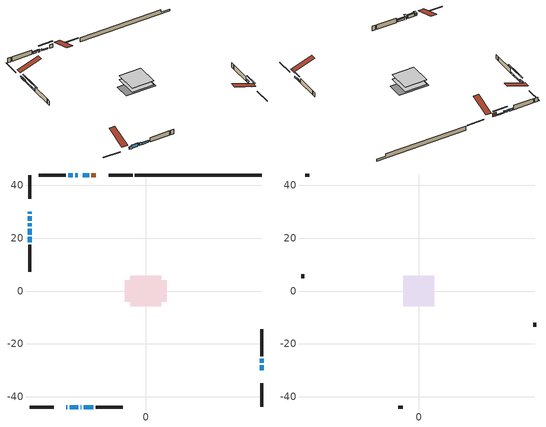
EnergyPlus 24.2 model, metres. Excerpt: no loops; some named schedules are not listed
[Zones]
conditioned space
 floor adiabatic (AdiabaticFloorConstruction): -5.83,-5.83 -5.83,5.83 5.83,5.83 5.83,-5.83 z0.61
 floor foundation (Slab1 construction): -7.87,-4.12 -7.87,4.12 7.87,4.12 7.87,-4.12 z-1.71
 wall outside (RimJoist1 construction): -5,43.89 -13.99,43.89 / -43.89,-43.89 -34.9,-43.89 / -43.89,43.89 -43.89,34.9 / 43.89,-43.89 43.89,-34.9 z0.61:0.91
 wall outside (AdiabaticWallConstruction 1): -18.84,43.89 -20.53,43.89 z0.61:2.64
 wall outside (AdiabaticWallConstruction): -30.05,-43.89 -29.64,-43.89 / -43.89,28.26 -43.89,26.53 / 43.89,-27.19 43.89,-25.66 / -27.53,43.89 -29.26,43.89 z0.61:1.53; -28.71,-43.89 -25.51,-43.89 z0.61:2.24; -43.89,30.05 -43.89,29.18 / -25.74,43.89 -26.61,43.89 z0.61:1.47; 43.89,-30.05 43.89,-28.12 / -43.89,25.6 -43.89,24.48 / -43.89,23.55 -43.89,21.36 / -43.89,20.44 -43.89,18.5 z0.61:1.27; -21.45,43.89 -23.79,43.89 z0.61:1.22; -24.58,-43.89 -24.32,-43.89 / -24.72,43.89 -24.81,43.89 z0.61:1.83; -23.4,-43.89 -19.84,-43.89 z0.61:1.63
 wall outside (Wall1 construction): -30.19,43.89 -40.49,43.89 / -18.91,-43.89 -8.61,-43.89 / -43.89,17.58 -43.89,7.27 / 43.89,-24.73 43.89,-14.43 z0.61:3.05
 wall foundation (FoundationWall1 construction): -4.07,43.89,-1.71 -4.07,43.89,0.61 39.09,43.89,0.61 39.09,43.89,-0.67 43.89,43.89,-0.67 43.89,43.89,-1.71
 window (WindowConstruction 7): -30.05,-43.89 -29.64,-43.89 z0.61:1.52
 window (WindowConstruction 4): -28.71,-43.89 -25.51,-43.89 z0.61:2.23
 window (WindowConstruction 5): -43.89,30.05 -43.89,29.18 z0.61:1.47
 window (WindowConstruction 6): -43.89,28.25 -43.89,26.53 z0.61:1.52
 window (WindowConstruction 10): 43.89,-30.05 43.89,-28.12 z0.61:1.27
 window (WindowConstruction 11): -21.45,43.89 -23.79,43.89 z0.61:1.22
 window (WindowConstruction 12): -43.89,25.6 -43.89,24.48 z0.61:1.27
 window (WindowConstruction 13): -43.89,23.55 -43.89,21.36 z0.61:1.27
 window (WindowConstruction 14): -43.89,20.44 -43.89,18.51 z0.61:1.27
 window (WindowConstruction 8): -24.58,-43.89 -24.33,-43.89 z0.61:1.83
 window (WindowConstruction 9): -24.72,43.89 -24.81,43.89 z0.61:1.83
 window (WindowConstruction): 43.89,-27.19 43.89,-25.66 z0.61:1.52
 window (WindowConstruction 1): -25.74,43.89 -26.6,43.89 z0.61:1.47
 window (WindowConstruction 2): -27.53,43.89 -29.26,43.89 z0.61:1.52
 window (WindowConstruction 3): -23.4,-43.89 -19.84,-43.89 z0.61:1.62
 door (Door): -18.84,43.89 -20.53,43.89 z0.61:2.64
 ceiling adiabatic (AdiabaticFloorConstruction): 5.83,-5.83 5.83,5.83 -5.83,5.83 -5.83,-5.83 z0.61
attic - vented
 floor to conditioned space (Floor1 construction Reversed): -5.83,-5.83 -5.83,5.83 5.83,5.83 5.83,-5.83 z3.05
 wall outside (Wall2 construction): -41.42,43.89 -42.96,43.89 / -7.68,-43.89 -6.15,-43.89 / -43.89,6.35 -43.89,4.81 / 43.89,-13.5 43.89,-11.97 z0.61:3.05
 roof outside (Roof1 construction): -17.91,43.89,3.05 -17.91,32.54,6.83 -14.92,32.54,6.83 -14.92,43.89,3.05; -30.98,-43.89,3.05 -30.98,-32.54,6.83 -33.97,-32.54,6.83 -33.97,-43.89,3.05; -43.89,30.98,3.05 -32.54,30.98,6.83 -32.54,33.97,6.83 -43.89,33.97,3.05; 43.89,-30.98,3.05 32.54,-30.98,6.83 32.54,-33.97,6.83 43.89,-33.97,3.05
shading: -29.34,-43.89 -30.35,-43.89 -30.35,-45.72 -29.34,-45.72 z1.82; -25.31,-43.89 -28.91,-43.89 -28.91,-44.3 -25.31,-44.3 z2.44; -43.89,28.98 -43.89,30.25 -44.3,30.25 -44.3,28.98 z1.67; -43.89,26.33 -43.89,28.46 -44.3,28.46 -44.3,26.33 z1.73; 43.89,-25.48 43.89,-32.69 44.3,-32.69 44.3,-25.48 z3.91; -26.43,43.89 -18.82,43.89 -18.82,44.3 -26.43,44.3 z3.86; -43.89,21.84 -43.89,28.24 -44.3,28.24 -44.3,21.84 z3.91; -43.89,18.73 -43.89,26.19 -44.3,26.19 -44.3,18.73 z3.91; -43.89,15.87 -43.89,23.08 -44.3,23.08 -44.3,15.87 z3.91; -24.03,-43.89 -24.88,-43.89 -24.88,-45.72 -24.03,-45.72 z2.13; 43.89,-25.46 43.89,-27.39 44.3,-27.39 44.3,-25.46 z1.73; -26.81,43.89 -25.54,43.89 -25.54,44.3 -26.81,44.3 z1.67; -29.46,43.89 -27.33,43.89 -27.33,44.3 -29.46,44.3 z1.73; -19.64,-43.89 -23.6,-43.89 -23.6,-44.3 -19.64,-44.3 z1.83
[Building]
Building 1: Terrain=Suburbs
[Site:Location]
Edmonton Intl AP_AB: Latitude {deg}=53.31; Longitude {deg}=-113.58; Time Zone {hr}=-7; Elevation {m}=723; Keep Site Location Information=Yes
[Site:GroundTemperature:Shallow]
-1.56185, -3.61833, -3.78302, -2.80711, 1.11059, 5.01004, 8.39065, 10.5322, 10.7141, 8.97234, 5.67794, 1.89811
[Site:WaterMainsTemperature]
Calculation Method=Schedule; Temperature Schedule=mains temperature schedule
[Material] Roughness=Rough; Thermal Absorptance=0.9
Name | Thickness {m} | Conductivity {W/m-K} | Density {kg/m3} | Specific Heat {J/kg-K} | Solar Absorptance | Visible Absorptance
asphalt or fiberglass shingles | 0.00635 | 0.162714 | 1121.4 | 1465.45 | 0.4 | 0.4
ceiling stud and cavity | 0.1397 | 0.0759208 | 65.682 | 1177.47 | 0.7 | 0.7
concrete 4.0 in. | 0.1016 | 1.803125 | 2242.8 | 837.4 | 0.7 | 0.7
concrete 8.0 in. | 0.2032 | 1.803125 | 2242.8 | 837.4 | 0.7 | 0.7
door material | 0.04445 | 0.053851 | 512.64 | 1214.23 | 0.7 | 0.7
exterior vertical ins | 0.00972267 | 0.029427 | 32.04 | 1214.23 | 0.7 | 0.7
floor covering | 0.0127 | 0.0433444 | 54.468 | 1339.84 | 0.6 | 0.6
floor rigid ins; wall rigid ins | 0.512978 | 0.029427 | 32.04 | 1214.23 | 0.7 | 0.7
floor stud and cavity | 0.1397 | 1.75129 | 37.0049 | 1207.88 | 0.7 | 0.7
furniture material conditioned space 1 | 0.1524 | 0.115458 | 640.8 | 1214.23 | 0.6 | 0.6
gypsum board | 0.0127 | 0.160291 | 801 | 837.4 | 0.6 | 0.6
gypsum board 1 | 0.0127 | 0.160291 | 801 | 837.4 | 0.7 | 0.7
osb sheathing 0.5 in. | 0.0127 | 0.115458 | 512.64 | 1214.23 | 0.7 | 0.7
osb sheathing 0.75 in. | 0.01905 | 0.115458 | 512.64 | 1214.23 | 0.7 | 0.7
rim joist stud and cavity | 0.0508 | 0.194335 | 50.32683 | 1063.81 | 0.6 | 0.6
wall stud and cavity | 0.1397 | 0.0933394 | 139.0536 | 1170.24 | 0.7 | 0.7
wall stud and cavity 1 | 0.0889 | 6.1454 | 50.32683 | 1063.81 | 0.6 | 0.6
wall stud and cavity 2 | 0.0889 | 0.380278 | 52.3479 | 1209.89 | 0.7 | 0.7
wall stud and cavity 3 | 0.0889 | 0.391764 | 83.0341 | 1211.67 | 0.7 | 0.7
wood siding | 0.0254 | 0.102417 | 544.68 | 1172.36 | 0.4 | 0.4
wood siding 1 | 0.00254 | 0.102417 | 544.68 | 1172.36 | 0.4 | 0.4
wood siding 2; wood siding 3; wood siding 4 | 0.0254 | 0.102417 | 544.68 | 1172.36 | 0.7 | 0.7
[WindowMaterial:SimpleGlazingSystem]
Name | U-Factor {W/m2-K} | Solar Heat Gain Coefficient
WindowMaterial | 4.14891 | 0.55
WindowMaterial 1 | 4.40726 | 0.53
WindowMaterial 10 | 3.01899 | 0.5
WindowMaterial 11 | 2.983789 | 0.55
WindowMaterial 2 | 4.11825 | 0.55
WindowMaterial 3 | 3.99958 | 0.55
WindowMaterial 4 | 3.29438 | 0.71
WindowMaterial 5 | 3.30914 | 0.43
WindowMaterial 6 | 3.324469 | 0.49
WindowMaterial 7 | 3.276206 | 0.41
WindowMaterial 8 | 2.98833 | 0.54
WindowMaterial 9 | 3.02126 | 0.49
[Construction]
AdiabaticFloorConstruction: floor stud and cavity, floor rigid ins, osb sheathing 0.75 in., floor covering
AdiabaticWallConstruction: wood siding 3, wall rigid ins, wall stud and cavity 2, gypsum board
AdiabaticWallConstruction 1: wood siding 4, wall rigid ins, wall stud and cavity 2, gypsum board
Door: door material
Floor1 construction Reversed: gypsum board, ceiling stud and cavity
FoundationWall1 construction: concrete 8.0 in., gypsum board 1
furniture construction conditioned space 1: furniture material conditioned space 1
PartitionWallConstruction: gypsum board, wall stud and cavity 3, gypsum board
RimJoist1 construction: wood siding 2, rim joist stud and cavity
Roof1 construction: asphalt or fiberglass shingles
Slab1 construction: concrete 4.0 in.
Wall1 construction: wood siding, osb sheathing 0.5 in., wall stud and cavity, gypsum board
Wall2 construction: wood siding 1, wall stud and cavity 1
WindowConstruction: WindowMaterial
WindowConstruction 1; WindowConstruction 5: WindowMaterial 1
WindowConstruction 10; WindowConstruction 14: WindowMaterial 8
WindowConstruction 11: WindowMaterial 9
WindowConstruction 12: WindowMaterial 10
WindowConstruction 13: WindowMaterial 11
WindowConstruction 2; WindowConstruction 6: WindowMaterial 2
WindowConstruction 3: WindowMaterial 3
WindowConstruction 4: WindowMaterial 4
WindowConstruction 7: WindowMaterial 5
WindowConstruction 8: WindowMaterial 6
WindowConstruction 9: WindowMaterial 7
[Zone] Multiplier=1; Part of Total Floor Area=Yes
Name | Volume {m3}
attic - vented | 83.4339
conditioned space | 661.4
[Space]
Name | Zone | Volume {m3}
attic - vented 1 | attic - vented | 83.4339
conditioned space 1 | conditioned space | 661.4
[ZoneInfiltration:EffectiveLeakageArea]
infil attic - vented 1: Zone or Space=attic - vented 1; Schedule=Always On Discrete; Effective Air Leakage Area {cm2}=4724.52; Stack Coefficient=0.000432686; Wind Coefficient=1.40542e-05
[ZoneMixing]
whole house fan mix: Zone or Space=attic - vented; Schedule=Always On Continuous; Design Flow Rate Calculation Method=Flow/Zone; Design Flow Rate {m3/s}=0; Source Zone or Space=conditioned space
[SurfaceProperty:ExposedFoundationPerimeter]
Slab1: Exposed Perimeter Calculation Method=TotalExposedPerimeter; Total Exposed Perimeter {m}=47.956
[InternalMass] Zone or ZoneList=conditioned space; Space or SpaceList=conditioned space 1
Name | Construction | Surface Area {m2}
furniture mass conditioned space 1 | furniture construction conditioned space 1 | 106.2
partition wall mass | PartitionWallConstruction | 265.5
[Lights]
interior lighting: Zone or ZoneList or Space or SpaceList=conditioned space 1; Schedule=interior lighting schedule; Design Level Calculation Method=LightingLevel; Lighting Level {W}=343.2; Return Air Fraction=0; Fraction Radiant=0.6; Fraction Visible=0.2; Fraction Replaceable=1
[People]
occupants: Zone or ZoneList or Space or SpaceList=conditioned space 1; Number of People Schedule=occupants schedule; Number of People Calculation Method=People; Number of People=3; Fraction Radiant=0.314171; Sensible Heat Fraction=0.56303; Activity Level Schedule=occupants activity schedule; Carbon Dioxide Generation Rate {m3/s-W}=0; Enable ASHRAE 55 Comfort Warnings=No; Mean Radiant Temperature Calculation Type=EnclosureAveraged
[ElectricEquipment] Zone or ZoneList or Space or SpaceList=conditioned space 1; Design Level Calculation Method=EquipmentLevel
Name | Schedule | Design Level {W} | Fraction Latent | Fraction Radiant | Fraction Lost
clothes dryer | clothes dryer schedule | 140.772 | 0.015 | 0.081 | 0.85
clothes washer | clothes washer schedule | 32.1985 | 0.03 | 0.162 | 0.7
cooking range | cooking range schedule | 215.147 | 0.08 | 0.432 | 0.2
dishwasher | dishwasher schedule | 66.8632 | 0.3 | 0.18 | 0.4
fridge | fridge schedule | 72.9452 | 0 | 0.6 | 0
mech vent bath fan 0 | mech vent bath fan 0 schedule | 50.2 | 0 | 0 | 1
mech vent house fan | mech vent house fan schedule | 0 | 0 | 0 | 1
mech vent house fan cfis | mech vent house fan cfis schedule | 0 | 0 | 0 | 0
mech vent range fan 0 | mech vent range fan 0 schedule | 57 | 0 | 0 | 1
misc plug loads | misc plug loads schedule | 494.7 | 0.045 | 0.513 | 0.1
whole house fan | Always On Discrete | 0 | 0 | 0 | 1
[OtherEquipment] Zone or ZoneList or Space or SpaceList=conditioned space 1; Design Level Calculation Method=EquipmentLevel
Name | Fuel Type | Schedule | Design Level {W} | Fraction Latent | Fraction Radiant | Fraction Lost
clothes dryer 1 | Electricity | clothes dryer schedule | 0 | 0.015 | 0.081 | 0.85
cooking range 1 | Electricity | cooking range schedule | 0 | 0.08 | 0.432 | 0.2
general water use latent | None | general water use schedule | 62.594 | 1 | 0 | 0
general water use sensible | None | general water use schedule | -61.6891 | 0 | 0.6 | 0
mech vent house fan latent load | None | Always On Discrete | 0 | 1 | 0 | 0
mech vent house fan sensible load | None | Always On Discrete | 0 | 0 | 0 | 0
water heater energy adjustment1; water heater energy adjustment2 | NaturalGas | Always On Discrete | 0.01 | 0 | 0 | 1
[ZoneInfiltration:DesignFlowRate] Zone or ZoneList or Space or SpaceList=conditioned space 1; Schedule=Always On Discrete; Design Flow Rate Calculation Method=Flow/Zone; Design Flow Rate {m3/s}=0
infil flow; natural vent flow; whole house fan flow
[AvailabilityManager:Scheduled]
furnace airloop Availability Manager: Schedule=Always On Discrete
[Foundation:Kiva]
Foundation Kiva 1: Initial Indoor Air Temperature {C}=18; Wall Height Above Grade {m}=0.609996; Wall Depth Below Slab {m}=0.2032; Custom Block Material Name 1=exterior vertical ins; Custom Block Depth 1 {m}=2.31999; Custom Block X Position 1 {m}=0.2159; Custom Block Z Position 1 {m}=0
[Foundation:Kiva:Settings]
Soil Conductivity {W/m-K}=0.849921; Soil Density {kg/m3}=1842.3; Soil Specific Heat {J/kg-K}=418.7; Ground Solar Absorptivity=0.9; Ground Thermal Absorptivity=0.9; Ground Surface Roughness {m}=0.03; Far-Field Width {m}=40; Deep-Ground Boundary Condition=ZeroFlux; Deep-Ground Depth {m}=40; Minimum Cell Dimension {m}=0.2; Maximum Cell Growth Coefficient=3; Simulation Timestep=Timestep
[Exterior:Lights]
exterior lighting: Schedule=exterior lighting schedule; Design Level {W}=75.6
[EnergyManagementSystem:GlobalVariable]
furnace_airloop_Fan_RTF
infil_program_Qfan
infil_program_Qinf
natural_vent_program_Qnv
natural_vent_program_Qwhf
[EnergyManagementSystem:Sensor]
Name | Output:Variable or Output:Meter Index Key | Output:Variable or Output:Meter
airflow_gain | infil flow | Infiltration Sensible Heat Gain Energy
airflow_gain_1 | natural vent flow | Infiltration Sensible Heat Gain Energy
airflow_gain_2 | whole house fan flow | Infiltration Sensible Heat Gain Energy
airflow_loss | infil flow | Infiltration Sensible Heat Loss Energy
airflow_loss_1 | natural vent flow | Infiltration Sensible Heat Loss Energy
airflow_loss_2 | whole house fan flow | Infiltration Sensible Heat Loss Energy
clg_load_cond |  | Cooling:EnergyTransfer:Zone:CONDITIONED SPACE
clg_sp_s; clg_sp_s_1 | cooling setpoint | Schedule Value
clothes_dryer_exhaust_0_sch_s | clothes dryer exhaust 0 schedule | Schedule Value
cool_season | cooling season schedule | Schedule Value
htg_load_cond |  | Heating:EnergyTransfer:Zone:CONDITIONED SPACE
htg_sp_s; htg_sp_s_1 | heating setpoint | Schedule Value
ig_ee_conv | clothes dryer | Electric Equipment Convective Heating Energy
ig_ee_conv_2 | cooking range | Electric Equipment Convective Heating Energy
ig_ee_conv_4 | fridge | Electric Equipment Convective Heating Energy
ig_ee_conv_5 | misc plug loads | Electric Equipment Convective Heating Energy
ig_ee_conv_6 | whole house fan | Electric Equipment Convective Heating Energy
ig_ee_rad | clothes dryer | Electric Equipment Radiant Heating Energy
ig_ee_rad_2 | cooking range | Electric Equipment Radiant Heating Energy
ig_ee_rad_4 | fridge | Electric Equipment Radiant Heating Energy
ig_ee_rad_5 | misc plug loads | Electric Equipment Radiant Heating Energy
ig_ee_rad_6 | whole house fan | Electric Equipment Radiant Heating Energy
ig_lgt_conv | interior lighting | Lights Convective Heating Energy
ig_lgt_rad | interior lighting | Lights Radiant Heating Energy
ig_lgt_vis | interior lighting | Lights Visible Radiation Heating Energy
ig_oe_conv | clothes dryer 1 | Other Equipment Convective Heating Energy
ig_oe_conv_1 | cooking range 1 | Other Equipment Convective Heating Energy
ig_oe_conv_2 | general water use latent | Other Equipment Convective Heating Energy
ig_oe_conv_3 | general water use sensible | Other Equipment Convective Heating Energy
ig_oe_conv_4 | water heater energy adjustment1 | Other Equipment Convective Heating Energy
ig_oe_conv_5 | water heater energy adjustment2 | Other Equipment Convective Heating Energy
ig_oe_rad | clothes dryer 1 | Other Equipment Radiant Heating Energy
ig_oe_rad_1 | cooking range 1 | Other Equipment Radiant Heating Energy
ig_oe_rad_2 | general water use latent | Other Equipment Radiant Heating Energy
ig_oe_rad_3 | general water use sensible | Other Equipment Radiant Heating Energy
ig_oe_rad_4 | water heater energy adjustment1 | Other Equipment Radiant Heating Energy
ig_oe_rad_5 | water heater energy adjustment2 | Other Equipment Radiant Heating Energy
ig_ppl_conv | occupants | People Convective Heating Energy
ig_ppl_rad | occupants | People Radiant Heating Energy
im_conv | furniture mass conditioned space 1 | Surface Inside Face Convection Heat Gain Energy
im_conv_1 | partition wall mass | Surface Inside Face Convection Heat Gain Energy
im_ig | furniture mass conditioned space 1 | Surface Inside Face Internal Gains Radiation Heat Gain Energy
im_ig_1 | partition wall mass | Surface Inside Face Internal Gains Radiation Heat Gain Energy
im_lgt | furniture mass conditioned space 1 | Surface Inside Face Lights Radiation Heat Gain Energy
im_lgt_1 | partition wall mass | Surface Inside Face Lights Radiation Heat Gain Energy
im_sol | furniture mass conditioned space 1 | Surface Inside Face Solar Radiation Heat Gain Energy
im_sol_1 | partition wall mass | Surface Inside Face Solar Radiation Heat Gain Energy
im_surf | furniture mass conditioned space 1 | Surface Inside Face Net Surface Thermal Radiation Heat Gain Energy
im_surf_1 | partition wall mass | Surface Inside Face Net Surface Thermal Radiation Heat Gain Energy
mech_vent_bath_fan_0_sch_s | mech vent bath fan 0 schedule | Schedule Value
mech_vent_range_fan_0_sch_s | mech vent range fan 0 schedule | Schedule Value
mv_conv | mech vent bath fan 0 | Electric Equipment Convective Heating Energy
mv_conv_1 | mech vent house fan | Electric Equipment Convective Heating Energy
mv_conv_2 | mech vent house fan cfis | Electric Equipment Convective Heating Energy
mv_conv_3 | mech vent range fan 0 | Electric Equipment Convective Heating Energy
mv_conv_4 | mech vent house fan latent load | Other Equipment Convective Heating Energy
mv_conv_5 | mech vent house fan sensible load | Other Equipment Convective Heating Energy
mv_rad | mech vent bath fan 0 | Electric Equipment Radiant Heating Energy
mv_rad_1 | mech vent house fan | Electric Equipment Radiant Heating Energy
mv_rad_2 | mech vent house fan cfis | Electric Equipment Radiant Heating Energy
mv_rad_3 | mech vent range fan 0 | Electric Equipment Radiant Heating Energy
mv_rad_4 | mech vent house fan latent load | Other Equipment Radiant Heating Energy
mv_rad_5 | mech vent house fan sensible load | Other Equipment Radiant Heating Energy
natural_vent_s | natural vent schedule | Schedule Value
out_pb_s |  | Site Outdoor Air Barometric Pressure
out_wt_s |  | Site Outdoor Air Humidity Ratio
site_vw_s |  | Site Wind Speed
ss_back_out | Window1 | Surface Window Shortwave from Zone Back Out Window Heat Transfer Rate
ss_back_out_1 | Window10 | Surface Window Shortwave from Zone Back Out Window Heat Transfer Rate
ss_back_out_10 | Window4 | Surface Window Shortwave from Zone Back Out Window Heat Transfer Rate
ss_back_out_11 | Window5 | Surface Window Shortwave from Zone Back Out Window Heat Transfer Rate
ss_back_out_12 | Window6 | Surface Window Shortwave from Zone Back Out Window Heat Transfer Rate
ss_back_out_13 | Window7 | Surface Window Shortwave from Zone Back Out Window Heat Transfer Rate
ss_back_out_14 | Window8 | Surface Window Shortwave from Zone Back Out Window Heat Transfer Rate
ss_back_out_2 | Window11 | Surface Window Shortwave from Zone Back Out Window Heat Transfer Rate
ss_back_out_3 | Window12 | Surface Window Shortwave from Zone Back Out Window Heat Transfer Rate
ss_back_out_4 | Window13 | Surface Window Shortwave from Zone Back Out Window Heat Transfer Rate
ss_back_out_5 | Window14 | Surface Window Shortwave from Zone Back Out Window Heat Transfer Rate
ss_back_out_6 | Window16 | Surface Window Shortwave from Zone Back Out Window Heat Transfer Rate
ss_back_out_7 | Window17 | Surface Window Shortwave from Zone Back Out Window Heat Transfer Rate
ss_back_out_8 | Window18 | Surface Window Shortwave from Zone Back Out Window Heat Transfer Rate
ss_back_out_9 | Window3 | Surface Window Shortwave from Zone Back Out Window Heat Transfer Rate
ss_conv | Door1 | Surface Inside Face Convection Heat Gain Energy
ss_conv_1 | Window1 | Surface Inside Face Convection Heat Gain Energy
ss_conv_10 | Window3 | Surface Inside Face Convection Heat Gain Energy
ss_conv_11 | Window4 | Surface Inside Face Convection Heat Gain Energy
ss_conv_12 | Window5 | Surface Inside Face Convection Heat Gain Energy
ss_conv_13 | Window6 | Surface Inside Face Convection Heat Gain Energy
ss_conv_14 | Window7 | Surface Inside Face Convection Heat Gain Energy
ss_conv_15 | Window8 | Surface Inside Face Convection Heat Gain Energy
ss_conv_2 | Window10 | Surface Inside Face Convection Heat Gain Energy
ss_conv_3 | Window11 | Surface Inside Face Convection Heat Gain Energy
ss_conv_4 | Window12 | Surface Inside Face Convection Heat Gain Energy
ss_conv_5 | Window13 | Surface Inside Face Convection Heat Gain Energy
ss_conv_6 | Window14 | Surface Inside Face Convection Heat Gain Energy
ss_conv_7 | Window16 | Surface Inside Face Convection Heat Gain Energy
ss_conv_8 | Window17 | Surface Inside Face Convection Heat Gain Energy
ss_conv_9 | Window18 | Surface Inside Face Convection Heat Gain Energy
ss_ig | Door1 | Surface Inside Face Internal Gains Radiation Heat Gain Energy
ss_ig_1 | Window1 | Surface Inside Face Internal Gains Radiation Heat Gain Energy
ss_ig_10 | Window3 | Surface Inside Face Internal Gains Radiation Heat Gain Energy
ss_ig_11 | Window4 | Surface Inside Face Internal Gains Radiation Heat Gain Energy
ss_ig_12 | Window5 | Surface Inside Face Internal Gains Radiation Heat Gain Energy
ss_ig_13 | Window6 | Surface Inside Face Internal Gains Radiation Heat Gain Energy
ss_ig_14 | Window7 | Surface Inside Face Internal Gains Radiation Heat Gain Energy
ss_ig_15 | Window8 | Surface Inside Face Internal Gains Radiation Heat Gain Energy
ss_ig_2 | Window10 | Surface Inside Face Internal Gains Radiation Heat Gain Energy
ss_ig_3 | Window11 | Surface Inside Face Internal Gains Radiation Heat Gain Energy
ss_ig_4 | Window12 | Surface Inside Face Internal Gains Radiation Heat Gain Energy
ss_ig_5 | Window13 | Surface Inside Face Internal Gains Radiation Heat Gain Energy
ss_ig_6 | Window14 | Surface Inside Face Internal Gains Radiation Heat Gain Energy
ss_ig_7 | Window16 | Surface Inside Face Internal Gains Radiation Heat Gain Energy
ss_ig_8 | Window17 | Surface Inside Face Internal Gains Radiation Heat Gain Energy
ss_ig_9 | Window18 | Surface Inside Face Internal Gains Radiation Heat Gain Energy
ss_lgt | Door1 | Surface Inside Face Lights Radiation Heat Gain Energy
ss_sol | Door1 | Surface Inside Face Solar Radiation Heat Gain Energy
ss_surf | Door1 | Surface Inside Face Net Surface Thermal Radiation Heat Gain Energy
ss_surf_1 | Window1 | Surface Inside Face Net Surface Thermal Radiation Heat Gain Energy
ss_surf_10 | Window3 | Surface Inside Face Net Surface Thermal Radiation Heat Gain Energy
ss_surf_11 | Window4 | Surface Inside Face Net Surface Thermal Radiation Heat Gain Energy
ss_surf_12 | Window5 | Surface Inside Face Net Surface Thermal Radiation Heat Gain Energy
ss_surf_13 | Window6 | Surface Inside Face Net Surface Thermal Radiation Heat Gain Energy
ss_surf_14 | Window7 | Surface Inside Face Net Surface Thermal Radiation Heat Gain Energy
ss_surf_15 | Window8 | Surface Inside Face Net Surface Thermal Radiation Heat Gain Energy
ss_surf_2 | Window10 | Surface Inside Face Net Surface Thermal Radiation Heat Gain Energy
ss_surf_3 | Window11 | Surface Inside Face Net Surface Thermal Radiation Heat Gain Energy
ss_surf_4 | Window12 | Surface Inside Face Net Surface Thermal Radiation Heat Gain Energy
ss_surf_5 | Window13 | Surface Inside Face Net Surface Thermal Radiation Heat Gain Energy
ss_surf_6 | Window14 | Surface Inside Face Net Surface Thermal Radiation Heat Gain Energy
ss_surf_7 | Window16 | Surface Inside Face Net Surface Thermal Radiation Heat Gain Energy
ss_surf_8 | Window17 | Surface Inside Face Net Surface Thermal Radiation Heat Gain Energy
ss_surf_9 | Window18 | Surface Inside Face Net Surface Thermal Radiation Heat Gain Energy
ss_trans_in | Window1 | Surface Window Transmitted Solar Radiation Rate
ss_trans_in_1 | Window10 | Surface Window Transmitted Solar Radiation Rate
ss_trans_in_10 | Window4 | Surface Window Transmitted Solar Radiation Rate
ss_trans_in_11 | Window5 | Surface Window Transmitted Solar Radiation Rate
ss_trans_in_12 | Window6 | Surface Window Transmitted Solar Radiation Rate
ss_trans_in_13 | Window7 | Surface Window Transmitted Solar Radiation Rate
ss_trans_in_14 | Window8 | Surface Window Transmitted Solar Radiation Rate
ss_trans_in_2 | Window11 | Surface Window Transmitted Solar Radiation Rate
ss_trans_in_3 | Window12 | Surface Window Transmitted Solar Radiation Rate
ss_trans_in_4 | Window13 | Surface Window Transmitted Solar Radiation Rate
ss_trans_in_5 | Window14 | Surface Window Transmitted Solar Radiation Rate
ss_trans_in_6 | Window16 | Surface Window Transmitted Solar Radiation Rate
ss_trans_in_7 | Window17 | Surface Window Transmitted Solar Radiation Rate
ss_trans_in_8 | Window18 | Surface Window Transmitted Solar Radiation Rate
ss_trans_in_9 | Window3 | Surface Window Transmitted Solar Radiation Rate
ss_trans_out | Window1 | Surface Inside Face Initial Transmitted Diffuse Transmitted Out Window Solar Radiation Rate
ss_trans_out_1 | Window10 | Surface Inside Face Initial Transmitted Diffuse Transmitted Out Window Solar Radiation Rate
ss_trans_out_10 | Window4 | Surface Inside Face Initial Transmitted Diffuse Transmitted Out Window Solar Radiation Rate
ss_trans_out_11 | Window5 | Surface Inside Face Initial Transmitted Diffuse Transmitted Out Window Solar Radiation Rate
ss_trans_out_12 | Window6 | Surface Inside Face Initial Transmitted Diffuse Transmitted Out Window Solar Radiation Rate
ss_trans_out_13 | Window7 | Surface Inside Face Initial Transmitted Diffuse Transmitted Out Window Solar Radiation Rate
ss_trans_out_14 | Window8 | Surface Inside Face Initial Transmitted Diffuse Transmitted Out Window Solar Radiation Rate
ss_trans_out_2 | Window11 | Surface Inside Face Initial Transmitted Diffuse Transmitted Out Window Solar Radiation Rate
